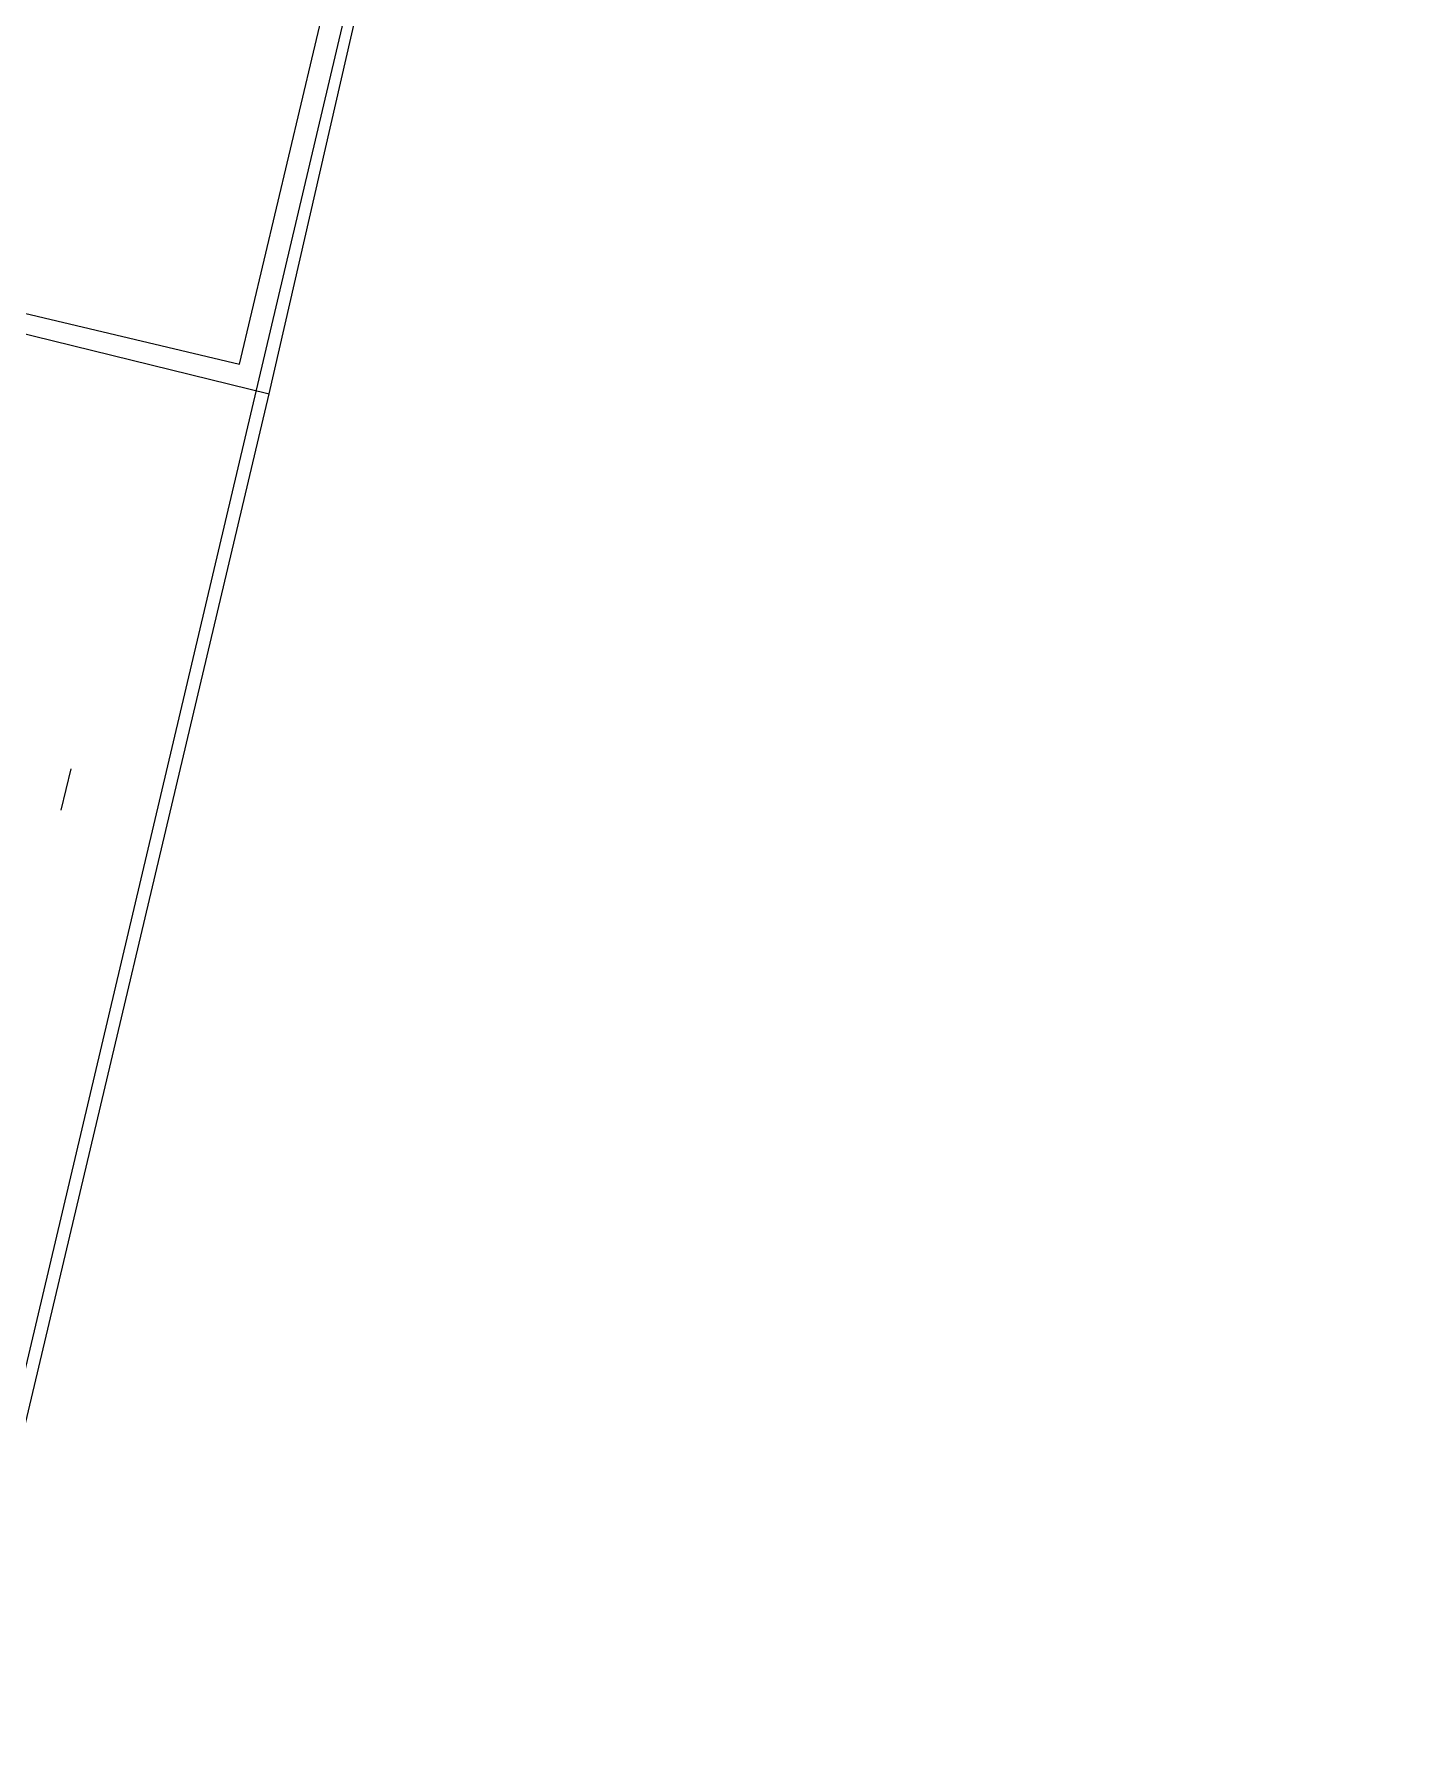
# Model space of a CAD drawing. Header units: feet. Extents: x -84 to 198, y -22 to 181.
# Drawn here: x 108.775 to 109.389, y 157.212 to 157.978 of the extents above; entities that cross this region are included whole.
import ezdxf

# ---------------------------------------------------------------- set-up
doc = ezdxf.new("R2010")
doc.units = ezdxf.units.FT
doc.layers.add('A-LINEA', color=7, linetype='CONTINUOUS')

msp = doc.modelspace()

# ---------------------------------------------------------------- linework, layer by layer
at = {"layer": 'A-LINEA'}
for p, q in [((107, 149.8844), (108.88, 157.8178)), ((108.7917, 157.651), (108.7873, 157.6327))]:
    msp.add_line(p, q, dxfattribs=at)
for points in [[(108.0667, 158.0178), (108.88, 157.8178), (109.0667, 158.6311), (108.2533, 158.8178), (108.0667, 158.0178)], [(109.6, 158.8044), (109.1067, 158.8044), (108.6533, 156.8844), (107, 149.8844)], [(108.08, 158.0178), (108.8667, 157.8311), (109.0533, 158.6178), (108.2667, 158.8044), (108.08, 158.0178)]]:
    msp.add_lwpolyline(points, dxfattribs=at)

doc.saveas('drawing.dxf')
